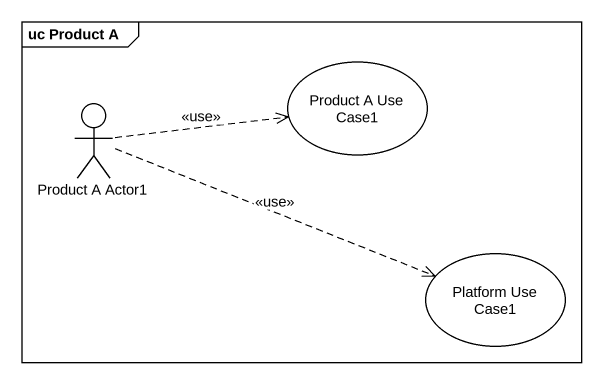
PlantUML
@startuml
mainframe uc Product A
usecase "Product A Use Case1" as Product_A_Use_Case1
actor "Product A Actor1" as Product_A_Actor1
usecase "Platform Use Case1" as Platform_Use_Case1
Product_A_Actor1 .right.> Product_A_Use_Case1 : <<use>>
Product_A_Actor1 .right.> Platform_Use_Case1 : <<use>>
@enduml
